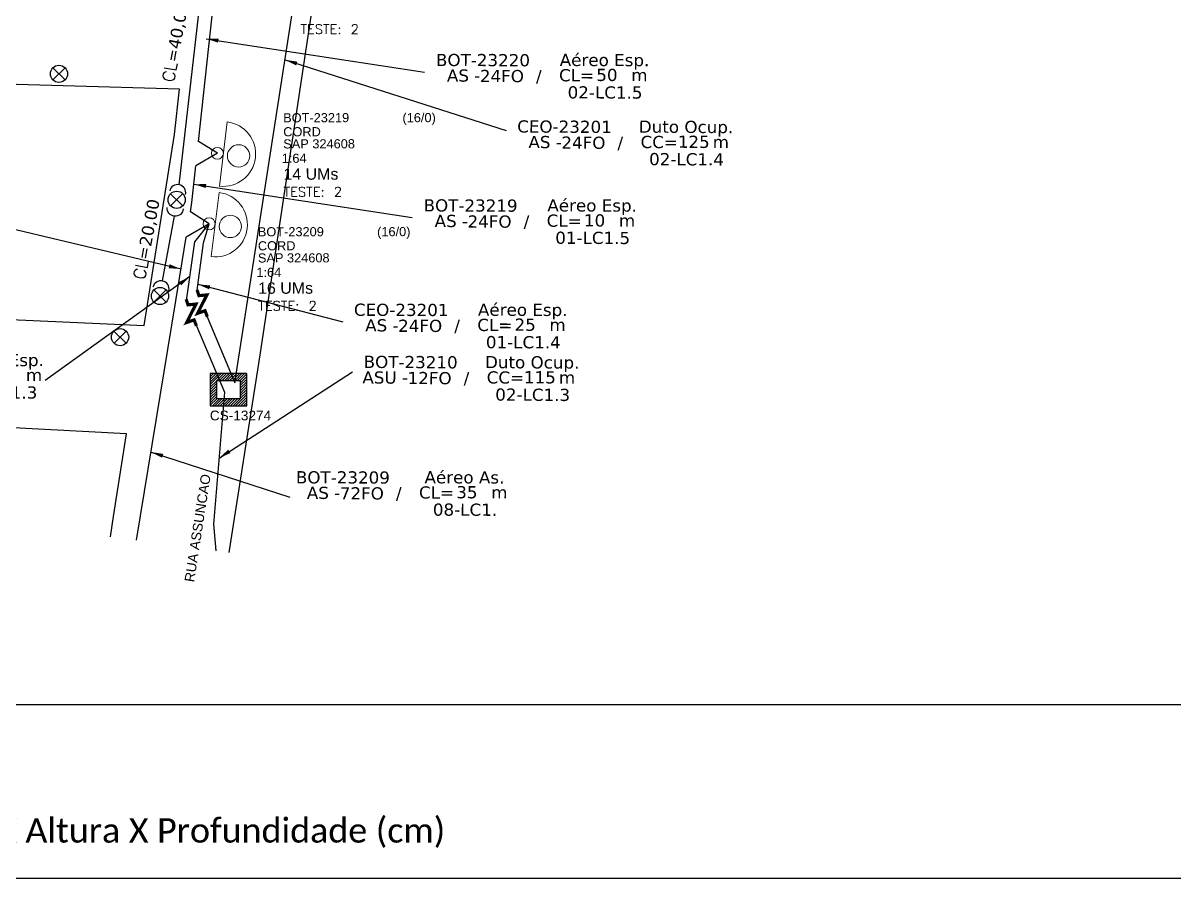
# Model space of a CAD drawing. Extents: x -89 to 749, y 705 to 1299.
# Drawn here: x 18.9 to 207.8, y 705 to 845.4 of the extents above; entities that cross this region are included whole.
import ezdxf
from ezdxf.enums import TextEntityAlignment as Align

# ---------------------------------------------------------------- set-up
doc = ezdxf.new("R2010")
doc.units = 0
for name, color, linetype in [('10.1-Caixas Subterrâneas', 5, 'Continuous'), ('CAP a instalar', 1, 'Continuous'), ('label_cabos', 7, 'Continuous'), ('locais', 7, 'Continuous'), ('QUADRA', 7, 'Continuous'), ('Subida Lateral', 5, 'Continuous')]:
    doc.layers.add(name, color=color, linetype=linetype)
for name, color, linetype, lineweight in [("20.0-LEGENDA DOS CDO'S", 1, 'Continuous', 0), ('20.2-CDO_POSTE', 1, 'Continuous', 5), ('20.6-CORDOALHA_SUPORTE', 7, 'Continuous', 25), ('CORDOALHA_SUPORTE', 7, 'Continuous', 25)]:
    doc.layers.add(name, color=color, linetype=linetype, lineweight=lineweight)
doc.styles.add('ARIAL', font='arial.ttf')
doc.styles.add('DIGICADE', font='arial.ttf')
doc.styles.add('ROMANS', font='romans')
doc.styles.add('siredit', font='verdana.ttf')
doc.styles.add('WMF-Calibri0', font='calibri.ttf')
doc.linetypes.add('FENCELINE1', pattern='A,0.25,-0.1,[133,ltypeshp.shx,S=0.1,R=0,X=-0.1,Y=0],-0.1,1', length=1.45)
doc.dimstyles.new('CC', dxfattribs={"dimtxt": 1, "dimasz": 2, "dimexe": 0.18, "dimexo": 0.0625, "dimgap": 0.09, "dimtad": 0, "dimdec": 0, "dimrnd": 1, "dimzin": 0, "dimdsep": 46, "dimtxsty": 'siredit', "dimblk": 'NONE', "dimcen": 0, "dimse1": 1, "dimse2": 1, "dimsd1": 1, "dimsd2": 1, "dimclrt": 7, "dimadec": 0, "dimazin": 0, "dimtfac": 1, "dimtdec": 0, "dimtofl": 0, "dimtmove": 0, "dimatfit": 3, "dimfxl": 0, "dimtolj": 1, "dimtzin": 0, "dimarcsym": 0})

# ---------------------------------------------------------------- blocks, each defined once
blk = doc.blocks.new('*X65')
at = {"color": 0, "linetype": 'Continuous'}
for p, q in [((-1.25, 0.34099), (-0.49099, 1.1)), ((-1.25, 0.517767), (-0.667767, 1.1)), ((-1.25, 0.694544), (-0.844544, 1.1)), ((-1.25, 0.87132), (-1.02132, 1.1)), ((-1.25, 1.048097), (-1.198097, 1.1)), ((-0.789214, 0.625), (-0.314214, 1.1)), ((-0.612437, 0.625), (-0.137437, 1.1)), ((-0.43566, 0.625), (0.03934, 1.1)), ((-0.258883, 0.625), (0.216117, 1.1)), ((-0.082107, 0.625), (0.392893, 1.1)), ((0.09467, 0.625), (0.56967, 1.1)), ((0.271447, 0.625), (0.746447, 1.1)), ((0.448223, 0.625), (0.923223, 1.1)), ((0.625, 0.625), (1.1, 1.1)), ((0.801777, 0.625), (1.25, 1.073223)), ((0.8035, 0.449947), (1.25, 0.896447)), ((-1.25, 0.164214), (-0.8035, 0.610714)), ((-1.25, -0.012563), (-0.8035, 0.433937)), ((-1.25, -0.18934), (-0.8035, 0.25716)), ((-1.25, -0.366117), (-0.8035, 0.080383)), ((0.8035, 0.27317), (1.25, 0.71967)), ((0.8035, 0.096393), (1.25, 0.542893)), ((0.8035, -0.080383), (1.25, 0.366117)), ((0.8035, -0.25716), (1.25, 0.18934)), ((0.8035, -0.433937), (1.25, 0.012563)), ((-1.25, -0.542893), (-0.8035, -0.096393)), ((-1.25, -0.71967), (-0.8035, -0.27317)), ((-1.25, -0.896447), (-0.8035, -0.449947)), ((-1.25, -1.073223), (-0.801777, -0.625)), ((-1.1, -1.1), (-0.625, -0.625)), ((-0.923223, -1.1), (-0.448223, -0.625)), ((-0.746447, -1.1), (-0.271447, -0.625)), ((-0.56967, -1.1), (-0.09467, -0.625)), ((-0.392893, -1.1), (0.082107, -0.625)), ((-0.216117, -1.1), (0.258883, -0.625)), ((-0.03934, -1.1), (0.43566, -0.625)), ((0.137437, -1.1), (0.612437, -0.625)), ((0.314214, -1.1), (0.789214, -0.625)), ((0.49099, -1.1), (1.25, -0.34099)), ((0.667767, -1.1), (1.25, -0.517767)), ((0.8035, -0.610714), (1.25, -0.164214)), ((0.844544, -1.1), (1.25, -0.694544)), ((1.02132, -1.1), (1.25, -0.87132)), ((1.198097, -1.1), (1.25, -1.048097))]:
    blk.add_line(p, q, dxfattribs=at)
blk = doc.blocks.new('MANHOLE_MQ')
at = {"color": 0, "linetype": 'Continuous'}
for p, q in [((0.00000623, 0.00000569), (-0.00000627, 0.00000569)), ((-0.00000627, 0.00000569), (-0.00000627, -0.00000531)), ((0.00000623, -0.00000531), (0.00000623, 0.00000569)), ((-0.00000404, 0.00000331), (0.00000399, 0.00000331)), ((-0.00000404, -0.00000294), (-0.00000404, 0.00000331)), ((0.00000399, 0.00000331), (0.00000399, -0.00000294)), ((0.00000399, -0.00000294), (-0.00000404, -0.00000294)), ((0.00000399, -0.00000294), (0.00000399, -0.00000294)), ((-0.00000627, -0.00000531), (0.00000623, -0.00000531))]:
    blk.add_line(p, q, dxfattribs=at)
at = {"color": 0, "linetype": 'Continuous', "xscale": 5e-06, "yscale": 5e-06, "zscale": 1e-05}
blk.add_blockref('*X65', (-0.00000002, 0.00000019), dxfattribs=at)
blk = doc.blocks.new('Inst CDOE-16 CAIXA DIST OPT CDOE 48F_16D C_SPL_2_1_8')
at = {"layer": "20.0-LEGENDA DOS CDO'S", "color": 0}
for tag, p, style, flags in [('ID_ATIVIDADE', (0.12, 6.47), 'ARIAL', 3), ('FATOR', (7.92, 6.47), 'ARIAL', 1), ('QTDE', (0.1, -1.17), 'DIGICADE', 3)]:
    blk.add_attdef(tag, p, '', height=0.8, rotation=0.118, dxfattribs=dict(at, style=style, flags=flags))
at = {"layer": "20.0-LEGENDA DOS CDO'S", "color": 0, "style": 'ARIAL'}
for tag, p, height in [('FID', (0.12, 5.25), 0.8), ('CORDOALHA', (0.12, 4.02), 0.8), ('SAP', (0.12, 2.96), 0.8), ('1:XX', (-0.01, 1.7), 0.8), ('UMS', (0.14, 0.22), 1)]:
    blk.add_attdef(tag, p, '', height=height, rotation=0.118, dxfattribs=at)
blk.add_attdef('FIBRAS_UTILIZADAS', text='', height=0.8, rotation=0.118, dxfattribs=at).set_placement((13.48, 5.26), align=Align.CENTER)
blk = doc.blocks.new('Teste  FTTH')
at = {"color": 0, "lineweight": 0, "style": 'ROMANS'}
for tag, p in [('TESTE', (-2.302, -0.29)), ('QTDE', (0.212, -0.29))]:
    blk.add_attdef(tag, p, '', height=0.48, dxfattribs=at)
for tag, p, flags in [('FID', (-2.227, -1.253), 1), ('FATOR', (-2.227, -2.028), 3), ('ID_ATIVIDADE', (-2.227, -2.716), 3)]:
    blk.add_attdef(tag, p, '', height=0.48, dxfattribs=dict(at, flags=flags))
blk = doc.blocks.new('Inst CORD BENZINAL 4.55MM 3F (sem recursos)')
at = {"layer": '20.6-CORDOALHA_SUPORTE', "color": 0, "lineweight": 0, "style": 'ROMANS'}
blk.add_attdef('LANCE', text='', height=1, dxfattribs=at).set_placement((-0.538, -2.215), align=Align.RIGHT)
at = {"layer": '20.6-CORDOALHA_SUPORTE', "color": 0, "style": 'siredit'}
blk.add_attdef('QTDE', (-0.538, -2.215), '', height=1, rotation=359.69001, dxfattribs=at)
at = {"layer": '20.6-CORDOALHA_SUPORTE', "color": 0, "lineweight": 0, "style": 'ROMANS'}
for tag, p, flags in [('FATOR', (-5.196, -4.442), 3), ('ID_ATIVIDADE', (-5.201, -6.669), 3), ('FID', (-5.201, -8.896), 1)]:
    blk.add_attdef(tag, p, '', height=1, dxfattribs=dict(at, flags=flags))
blk = doc.blocks.new('Inst CB AS CFOA-SM-AS-80-TS-72')
at = {"layer": 'label_cabos', "color": 0, "style": 'siredit'}
for tag, flags, p in [('ID_ATIVIDADE', 3, (1.314, 2.672)), ('FATOR', 1, (11.56, 2.551))]:
    blk.add_attdef(tag, text='', height=1, rotation=359.69001, dxfattribs=dict(at, flags=flags)).set_placement(p, align=Align.MIDDLE_CENTER)
for tag, p in [('DESTINO_CABO', (3.131, 1.262)), ('TIPO_CABO', (13.108, 1.245)), ('TIPO_CABO', (1.762, -0.005)), ('CABO', (4.686, -0.052)), ('/', (7.714, -0.052)), ('LANCE', (10.809, 0.002)), ('UND', (15.964, 0.002)), ('FID', (13.148, -1.414))]:
    blk.add_attdef(tag, text='', height=1, rotation=359.69001, dxfattribs=at).set_placement(p, align=Align.MIDDLE_CENTER)
blk.add_attdef('QTDE', (12.429, -0.475), '', height=1, rotation=359.69001, dxfattribs=at)
blk = doc.blocks.new('_None')
blk = doc.blocks.new('Inst CB ESP CFOA-SM-AS-80-TS-24')
at = {"layer": 'label_cabos', "color": 0, "style": 'siredit'}
for tag, flags, p in [('ID_ATIVIDADE', 3, (1.314, 2.672)), ('FATOR', 1, (11.56, 2.551))]:
    blk.add_attdef(tag, text='', height=1, rotation=359.69001, dxfattribs=dict(at, flags=flags)).set_placement(p, align=Align.MIDDLE_CENTER)
for tag, p in [('DESTINO_CABO', (3.131, 1.262)), ('TIPO_CABO', (13.108, 1.245)), ('TIPO_CABO', (1.762, -0.005)), ('CABO', (4.686, -0.052)), ('/', (7.714, -0.052)), ('LANCE', (10.809, 0.002)), ('UND', (15.964, 0.002)), ('FID', (13.148, -1.414))]:
    blk.add_attdef(tag, text='', height=1, rotation=359.69001, dxfattribs=at).set_placement(p, align=Align.MIDDLE_CENTER)
blk.add_attdef('QTDE', (12.429, -0.475), '', height=1, rotation=359.69001, dxfattribs=at)
blk = doc.blocks.new('Inst CB ESP CFOA-SM-ASU-120-S-12')
at = {"layer": 'label_cabos', "color": 0, "style": 'siredit'}
for tag, flags, p in [('ID_ATIVIDADE', 3, (1.314, 2.672)), ('FATOR', 1, (11.56, 2.551))]:
    blk.add_attdef(tag, text='', height=1, rotation=359.69001, dxfattribs=dict(at, flags=flags)).set_placement(p, align=Align.MIDDLE_CENTER)
for tag, p in [('DESTINO_CABO', (3.131, 1.262)), ('TIPO_CABO', (13.108, 1.245)), ('TIPO_CABO', (1.262, -0.005)), ('CABO', (4.686, -0.052)), ('/', (7.714, -0.052)), ('LANCE', (10.809, 0.002)), ('UND', (15.964, 0.002)), ('FID', (13.148, -1.414))]:
    blk.add_attdef(tag, text='', height=1, rotation=359.69001, dxfattribs=at).set_placement(p, align=Align.MIDDLE_CENTER)
blk.add_attdef('QTDE', (12.429, -0.475), '', height=1, rotation=359.69001, dxfattribs=at)
blk = doc.blocks.new('Inst CB DT OCUP CFOA-SM-ASU-120-S-12')
at = {"layer": 'label_cabos', "color": 0, "style": 'siredit'}
for tag, flags, p in [('ID_ATIVIDADE', 3, (1.314, 2.672)), ('FATOR', 1, (11.56, 2.551))]:
    blk.add_attdef(tag, text='', height=1, rotation=359.69001, dxfattribs=dict(at, flags=flags)).set_placement(p, align=Align.MIDDLE_CENTER)
for tag, p in [('DESTINO_CABO', (3.131, 1.262)), ('TIPO_CABO', (13.108, 1.245)), ('TIPO_CABO', (1.262, -0.005)), ('CABO', (4.686, -0.052)), ('/', (7.714, -0.052)), ('LANCE', (10.909, 0.002)), ('UND', (15.964, 0.002)), ('FID', (13.148, -1.414))]:
    blk.add_attdef(tag, text='', height=1, rotation=359.69001, dxfattribs=at).set_placement(p, align=Align.MIDDLE_CENTER)
blk.add_attdef('QTDE', (12.429, -0.475), '', height=1, rotation=359.69001, dxfattribs=at)
blk = doc.blocks.new('Inst CB DT OCUP CFOA-SM-AS-80-TS-24')
at = {"layer": 'label_cabos', "color": 0, "style": 'siredit'}
for tag, flags, p in [('ID_ATIVIDADE', 3, (1.314, 2.672)), ('FATOR', 1, (11.56, 2.551))]:
    blk.add_attdef(tag, text='', height=1, rotation=359.69001, dxfattribs=dict(at, flags=flags)).set_placement(p, align=Align.MIDDLE_CENTER)
for tag, p in [('DESTINO_CABO', (3.131, 1.262)), ('TIPO_CABO', (13.108, 1.245)), ('TIPO_CABO', (1.762, -0.005)), ('CABO', (4.686, -0.052)), ('/', (7.714, -0.052)), ('LANCE', (10.909, 0.002)), ('UND', (15.964, 0.002)), ('FID', (13.148, -1.414))]:
    blk.add_attdef(tag, text='', height=1, rotation=359.69001, dxfattribs=at).set_placement(p, align=Align.MIDDLE_CENTER)
blk.add_attdef('QTDE', (12.429, -0.475), '', height=1, rotation=359.69001, dxfattribs=at)

msp = doc.modelspace()

# ---------------------------------------------------------------- linework, layer by layer
msp.add_lwpolyline([(-89.32, 705.02), (749.25, 705.02), (749.25, 1299.02), (-89.32, 1299.02), (-89.32, 705.02)])
at = {"color": 7}
msp.add_lwpolyline([(-89.24, 733.5), (237.71, 733.5), (237.71, 705.02)], dxfattribs=at)
at = {"layer": '20.2-CDO_POSTE', "color": 7}
for p, q in [((51.14, 818.59), (52.45, 829.13)), ((49.78, 807.01), (51.09, 817.55))]:
    msp.add_line(p, q, dxfattribs=at)
for centre, radius in [((50.82, 823.98), 0.983), ((54.3, 823.55), 1.83), ((49.46, 812.4), 0.983), ((52.94, 811.97), 1.83)]:
    msp.add_circle(centre, radius, dxfattribs=at)
for centre in [(51.79, 823.86), (50.44, 812.28)]:
    msp.add_arc(centre, 5.31, 262.9342, 82.9342, dxfattribs=at)
at = {"layer": 'CAP a instalar', "color": 7, "ltscale": 5}
for points in [[(49.17, 797.14), (53.71, 786.29), (68.48, 881.5), (68.48, 881.5)], [(45.77, 799.81), (47.11, 809.46), (49.46, 812.4)], [(47.38, 795.64), (51.99, 784.79), (50.2, 763.12), (50.58, 758.74)]]:
    msp.add_lwpolyline(points, dxfattribs=at)
at = {"layer": 'CAP a instalar', "color": 7, "linetype": 'FENCELINE1', "ltscale": 5}
for points in [[(47.74, 825.94), (50.53, 851.65)], [(50.82, 823.98), (47.74, 825.94)], [(50.82, 823.98), (47.3, 821.92)], [(46.39, 814.36), (46.63, 815.88), (47.3, 821.92)], [(49.46, 812.4), (46.39, 814.36)], [(49.46, 812.4), (45.71, 810.2)], [(47.49, 801.52), (48.56, 809.26), (49.46, 812.4)], [(37.57, 760.45), (44, 799.76), (45.71, 810.2)]]:
    msp.add_lwpolyline(points, dxfattribs=at)
at = {"layer": 'CORDOALHA_SUPORTE'}
for points in [[(44.56, 818.82), (48.7, 855.11)], [(41.82, 803.02), (43.77, 813.65)]]:
    msp.add_lwpolyline(points, dxfattribs=at)
for points in [[(45.6, 817.23, 1), (42.99, 817.79)], [(45.22, 814.85, -1), (42.57, 815.1)], [(42.86, 801.43, 1), (40.25, 801.99)]]:
    msp.add_lwpolyline(points, format="xyb", dxfattribs=at)
at = {"layer": 'locais', "color": 10}
for points in [[(25.83, 836.03), (23.82, 838.01)], [(25.81, 838.02), (23.83, 836.01)], [(45.14, 815.37), (43.14, 817.34)], [(45.13, 817.36), (43.15, 815.35)], [(42.4, 799.56), (40.39, 801.54)], [(42.39, 801.56), (40.41, 799.55)], [(35.85, 792.81), (33.84, 794.79)], [(35.84, 794.8), (33.86, 792.79)]]:
    msp.add_lwpolyline(points, dxfattribs=at)
for centre in [(24.82, 837.02), (44.14, 816.35), (41.4, 800.55), (34.85, 793.8)]:
    msp.add_circle(centre, 1.41, dxfattribs=at)
at = {"layer": 'QUADRA'}
for points in [[(84.76, 908.96), (73.86, 897.81), (57.82, 791.22), (52.72, 758.46)], [(84.76, 908.96), (73.86, 897.81), (57.82, 791.22), (52.72, 758.46)], [(44.59, 834.53), (-12.74, 836.12), (-29.02, 841.61), (-35.31, 849.18)], [(38.78, 795.72), (43.8, 827.06), (44.59, 834.53)], [(38.78, 795.72), (43.8, 827.06), (44.59, 834.53)], [(35.93, 777.93), (-43.51, 782.13), (-37.77, 799.14), (38.78, 795.72)], [(33.25, 761.01), (33.75, 764.37), (35.93, 777.93)], [(33.25, 761.01), (33.75, 764.37), (35.93, 777.93)]]:
    msp.add_lwpolyline(points, dxfattribs=at)
at = {"layer": 'Subida Lateral', "color": 5, "const_width": 0.521}
for points in [[(49.17, 797.14), (48.79, 798.14), (47.56, 797.7), (49.1, 800.73), (47.79, 800.61), (47.49, 801.53)], [(47.38, 795.64), (47, 796.63), (45.77, 796.2), (47.31, 799.23), (46, 799.1), (45.7, 800.02)]]:
    msp.add_lwpolyline(points, dxfattribs=at)

# ---------------------------------------------------------------- block references
at = {"layer": '10.1-Caixas Subterrâneas', "color": 30, "xscale": 479681.3314667372, "yscale": 479681.3314667374, "zscale": 479681.3314667374, "rotation": 180.0000000000624}
msp.add_blockref('MANHOLE_MQ', (52.63, 785.28), dxfattribs=at)
at = {"layer": "20.0-LEGENDA DOS CDO'S", "color": 7, "lineweight": 0, "xscale": 3.282187500000846, "yscale": 3.282187499999768, "zscale": 3.282187499999992, "rotation": 0.004078562100526001}
for p in [(72, 844.52), (69.23, 817.82), (65.07, 799.1)]:
    msp.add_blockref('Teste  FTTH', p, dxfattribs=at).add_auto_attribs({'TESTE': 'TESTE:', 'QTDE': '2'})
at = {"layer": "20.0-LEGENDA DOS CDO'S", "color": 7, "lineweight": 0}
ref = msp.add_blockref('Inst CDOE-16 CAIXA DIST OPT CDOE 48F_16D C_SPL_2_1_8', (61.4, 819.22), dxfattribs=dict(at, xscale=1.875000000000873, yscale=1.875000000000873, zscale=1.875))
ref.add_attrib('FID', 'BOT-23219', (61.62, 829.06), dxfattribs={"color": 0, "height": 1.5, "rotation": 0.118, "style": 'ARIAL'})
ref.add_attrib('CORDOALHA', 'CORD', (61.63, 826.76), dxfattribs={"color": 0, "height": 1.5, "rotation": 0.118, "style": 'ARIAL'})
ref.add_attrib('SAP', 'SAP 324608', (61.63, 824.77), dxfattribs={"color": 0, "height": 1.5, "rotation": 0.118, "style": 'ARIAL'})
ref.add_attrib('1:XX', '1:64', (61.38, 822.41), dxfattribs={"color": 0, "height": 1.5, "rotation": 0.118, "style": 'ARIAL'})
ref.add_attrib('UMS', '14 UMs', (61.66, 819.63), dxfattribs={"color": 0, "height": 1.875, "rotation": 0.118, "style": 'ARIAL'})
ref.add_attrib('FIBRAS_UTILIZADAS', '(16/0)', dxfattribs={"color": 0, "height": 1.5, "rotation": 0.118, "style": 'ARIAL'}).set_placement((86.67, 829.09), align=Align.RIGHT)
ref = msp.add_blockref('Inst CDOE-16 CAIXA DIST OPT CDOE 48F_16D C_SPL_2_1_8', (57.24, 800.5), dxfattribs=dict(at, xscale=1.875000000000873, yscale=1.875000000000873, zscale=1.875))
ref.add_attrib('FID', 'BOT-23209', (57.46, 810.34), dxfattribs={"color": 0, "height": 1.5, "rotation": 0.118, "style": 'ARIAL'})
ref.add_attrib('CORDOALHA', 'CORD', (57.47, 808.04), dxfattribs={"color": 0, "height": 1.5, "rotation": 0.118, "style": 'ARIAL'})
ref.add_attrib('SAP', 'SAP 324608', (57.47, 806.05), dxfattribs={"color": 0, "height": 1.5, "rotation": 0.118, "style": 'ARIAL'})
ref.add_attrib('1:XX', '1:64', (57.22, 803.69), dxfattribs={"color": 0, "height": 1.5, "rotation": 0.118, "style": 'ARIAL'})
ref.add_attrib('UMS', '16 UMs', (57.5, 800.91), dxfattribs={"color": 0, "height": 1.875, "rotation": 0.118, "style": 'ARIAL'})
ref.add_attrib('FIBRAS_UTILIZADAS', '(16/0)', dxfattribs={"color": 0, "height": 1.5, "rotation": 0.118, "style": 'ARIAL'}).set_placement((82.51, 810.37), align=Align.RIGHT)
at = {"layer": '20.6-CORDOALHA_SUPORTE', "color": 0, "lineweight": 0, "xscale": 2, "yscale": 2, "zscale": 2, "rotation": 79.74269785657069}
for p, values in [((40.5, 842.8), {'QTDE': '40,00', 'LANCE': 'CL='}), ((35.76, 810.39), {'QTDE': '20,00', 'LANCE': 'CL='})]:
    msp.add_blockref('Inst CORD BENZINAL 4.55MM 3F (sem recursos)', p, dxfattribs=at).add_auto_attribs(values)
at = {"layer": 'label_cabos'}
ref = msp.add_blockref('Inst CB ESP CFOA-SM-AS-80-TS-24', (88.15, 836.74), dxfattribs=dict(at, xscale=1.999999999999999, yscale=2, zscale=2, rotation=0.131564286625704))
ref.add_attrib('DESTINO_CABO', 'BOT-23220', dxfattribs={"color": 0, "height": 2, "rotation": 359.8216, "style": 'siredit'}).set_placement((94.41, 839.28), align=Align.MIDDLE_CENTER)
ref.add_attrib('TIPO_CABO', 'Aéreo Esp.', dxfattribs={"color": 0, "height": 2, "rotation": 359.8216, "style": 'siredit'}).set_placement((114.36, 839.29), align=Align.MIDDLE_CENTER)
ref.add_attrib('CABO', '24FO', dxfattribs={"color": 0, "height": 2, "rotation": 359.8216, "style": 'siredit'}).set_placement((97.52, 836.66), align=Align.MIDDLE_CENTER)
ref.add_attrib('/', '/', dxfattribs={"color": 0, "height": 2, "rotation": 359.8216, "style": 'siredit'}).set_placement((103.58, 836.67), align=Align.MIDDLE_CENTER)
ref.add_attrib('TIPO_CABO', 'AS - ', dxfattribs={"color": 0, "height": 2, "rotation": 359.8216, "style": 'siredit'}).set_placement((91.67, 836.74), align=Align.MIDDLE_CENTER)
ref.add_attrib('FID', '02-LC1.5', dxfattribs={"color": 0, "height": 2, "rotation": 359.8216, "style": 'siredit'}).set_placement((114.45, 833.97), align=Align.MIDDLE_CENTER)
ref.add_attrib('LANCE', 'CL=', dxfattribs={"color": 0, "height": 2, "rotation": 359.8216, "style": 'siredit'}).set_placement((109.77, 836.79), align=Align.MIDDLE_CENTER)
ref.add_attrib('QTDE', '50', (113.01, 835.85), dxfattribs={"color": 0, "height": 2, "rotation": 359.8216, "style": 'siredit'})
ref.add_attrib('UND', 'm', dxfattribs={"color": 0, "height": 2, "rotation": 359.8216, "style": 'siredit'}).set_placement((120.08, 836.82), align=Align.MIDDLE_CENTER)
at = {"layer": 'label_cabos', "color": 0, "lineweight": 0}
ref = msp.add_blockref('Inst CB DT OCUP CFOA-SM-AS-80-TS-24', (101.53, 825.83), dxfattribs=dict(at, xscale=2, yscale=2, zscale=2))
ref.add_attrib('DESTINO_CABO', 'CEO-23201', dxfattribs={"color": 0, "height": 2, "rotation": 359.69, "style": 'siredit'}).set_placement((107.79, 828.35), align=Align.MIDDLE_CENTER)
ref.add_attrib('CABO', '24FO', dxfattribs={"color": 0, "height": 2, "rotation": 359.69, "style": 'siredit'}).set_placement((110.9, 825.72), align=Align.MIDDLE_CENTER)
ref.add_attrib('TIPO_CABO', 'Duto Ocup.', dxfattribs={"color": 0, "height": 2, "rotation": 359.69, "style": 'siredit'}).set_placement((127.74, 828.32), align=Align.MIDDLE_CENTER)
ref.add_attrib('/', '/', dxfattribs={"color": 0, "height": 2, "rotation": 359.69, "style": 'siredit'}).set_placement((116.95, 825.72), align=Align.MIDDLE_CENTER)
ref.add_attrib('TIPO_CABO', 'AS - ', dxfattribs={"color": 0, "height": 2, "rotation": 359.69, "style": 'siredit'}).set_placement((105.05, 825.82), align=Align.MIDDLE_CENTER)
ref.add_attrib('FID', '02-LC1.4', dxfattribs={"color": 0, "height": 2, "rotation": 359.69, "style": 'siredit'}).set_placement((127.82, 823), align=Align.MIDDLE_CENTER)
ref.add_attrib('LANCE', 'CC=', dxfattribs={"color": 0, "height": 2, "rotation": 359.69, "style": 'siredit'}).set_placement((123.34, 825.83), align=Align.MIDDLE_CENTER)
ref.add_attrib('QTDE', '125', (126.38, 824.88), dxfattribs={"color": 0, "height": 2, "rotation": 359.69, "style": 'siredit'})
ref.add_attrib('UND', 'm', dxfattribs={"color": 0, "height": 2, "rotation": 359.69, "style": 'siredit'}).set_placement((133.45, 825.83), align=Align.MIDDLE_CENTER)
at = {"layer": 'label_cabos'}
ref = msp.add_blockref('Inst CB ESP CFOA-SM-AS-80-TS-24', (86.12, 812.87), dxfattribs=dict(at, xscale=1.999999999999999, yscale=2, zscale=2, rotation=0.1315642866257035))
ref.add_attrib('DESTINO_CABO', 'BOT-23219', dxfattribs={"color": 0, "height": 2, "rotation": 359.8216, "style": 'siredit'}).set_placement((92.38, 815.41), align=Align.MIDDLE_CENTER)
ref.add_attrib('TIPO_CABO', 'Aéreo Esp.', dxfattribs={"color": 0, "height": 2, "rotation": 359.8216, "style": 'siredit'}).set_placement((112.33, 815.42), align=Align.MIDDLE_CENTER)
ref.add_attrib('CABO', '24FO', dxfattribs={"color": 0, "height": 2, "rotation": 359.8216, "style": 'siredit'}).set_placement((95.49, 812.78), align=Align.MIDDLE_CENTER)
ref.add_attrib('/', '/', dxfattribs={"color": 0, "height": 2, "rotation": 359.8216, "style": 'siredit'}).set_placement((101.55, 812.8), align=Align.MIDDLE_CENTER)
ref.add_attrib('TIPO_CABO', 'AS - ', dxfattribs={"color": 0, "height": 2, "rotation": 359.8216, "style": 'siredit'}).set_placement((89.65, 812.87), align=Align.MIDDLE_CENTER)
ref.add_attrib('FID', '01-LC1.5', dxfattribs={"color": 0, "height": 2, "rotation": 359.8216, "style": 'siredit'}).set_placement((112.42, 810.1), align=Align.MIDDLE_CENTER)
ref.add_attrib('LANCE', 'CL=', dxfattribs={"color": 0, "height": 2, "rotation": 359.8216, "style": 'siredit'}).set_placement((107.74, 812.92), align=Align.MIDDLE_CENTER)
ref.add_attrib('QTDE', '10', (110.98, 811.97), dxfattribs={"color": 0, "height": 2, "rotation": 359.8216, "style": 'siredit'})
ref.add_attrib('UND', 'm', dxfattribs={"color": 0, "height": 2, "rotation": 359.8216, "style": 'siredit'}).set_placement((118.05, 812.94), align=Align.MIDDLE_CENTER)
ref = msp.add_blockref('Inst CB ESP CFOA-SM-AS-80-TS-24', (74.73, 795.74), dxfattribs=dict(at, xscale=1.999999999999999, yscale=2, zscale=2, rotation=0.1315642866257035))
ref.add_attrib('DESTINO_CABO', 'CEO-23201', dxfattribs={"color": 0, "height": 2, "rotation": 359.8216, "style": 'siredit'}).set_placement((80.99, 798.28), align=Align.MIDDLE_CENTER)
ref.add_attrib('TIPO_CABO', 'Aéreo Esp.', dxfattribs={"color": 0, "height": 2, "rotation": 359.8216, "style": 'siredit'}).set_placement((100.94, 798.29), align=Align.MIDDLE_CENTER)
ref.add_attrib('CABO', '24FO', dxfattribs={"color": 0, "height": 2, "rotation": 359.8216, "style": 'siredit'}).set_placement((84.1, 795.66), align=Align.MIDDLE_CENTER)
ref.add_attrib('/', '/', dxfattribs={"color": 0, "height": 2, "rotation": 359.8216, "style": 'siredit'}).set_placement((90.16, 795.67), align=Align.MIDDLE_CENTER)
ref.add_attrib('TIPO_CABO', 'AS - ', dxfattribs={"color": 0, "height": 2, "rotation": 359.8216, "style": 'siredit'}).set_placement((78.26, 795.74), align=Align.MIDDLE_CENTER)
ref.add_attrib('FID', '01-LC1.4', dxfattribs={"color": 0, "height": 2, "rotation": 359.8216, "style": 'siredit'}).set_placement((101.03, 792.97), align=Align.MIDDLE_CENTER)
ref.add_attrib('LANCE', 'CL=', dxfattribs={"color": 0, "height": 2, "rotation": 359.8216, "style": 'siredit'}).set_placement((96.35, 795.8), align=Align.MIDDLE_CENTER)
ref.add_attrib('QTDE', '25', (99.59, 794.85), dxfattribs={"color": 0, "height": 2, "rotation": 359.8216, "style": 'siredit'})
ref.add_attrib('UND', 'm', dxfattribs={"color": 0, "height": 2, "rotation": 359.8216, "style": 'siredit'}).set_placement((106.66, 795.82), align=Align.MIDDLE_CENTER)
ref = msp.add_blockref('Inst CB ESP CFOA-SM-ASU-120-S-12', (-11.2, 787.32), dxfattribs=dict(at, xscale=2, yscale=2, zscale=2, rotation=0.4634636983126731))
ref.add_attrib('DESTINO_CABO', 'BOT-23210', dxfattribs={"color": 0, "height": 2, "rotation": 0.1535, "style": 'siredit'}).set_placement((-4.96, 789.89), align=Align.MIDDLE_CENTER)
ref.add_attrib('TIPO_CABO', 'Aéreo Esp.', dxfattribs={"color": 0, "height": 2, "rotation": 0.1535, "style": 'siredit'}).set_placement((14.99, 790.02), align=Align.MIDDLE_CENTER)
ref.add_attrib('CABO', '12FO', dxfattribs={"color": 0, "height": 2, "rotation": 0.1535, "style": 'siredit'}).set_placement((-1.83, 787.29), align=Align.MIDDLE_CENTER)
ref.add_attrib('/', '/', dxfattribs={"color": 0, "height": 2, "rotation": 0.1535, "style": 'siredit'}).set_placement((4.23, 787.34), align=Align.MIDDLE_CENTER)
ref.add_attrib('TIPO_CABO', 'ASU - ', dxfattribs={"color": 0, "height": 2, "rotation": 0.1535, "style": 'siredit'}).set_placement((-8.68, 787.33), align=Align.MIDDLE_CENTER)
ref.add_attrib('FID', '01-LC1.3', dxfattribs={"color": 0, "height": 2, "rotation": 0.1535, "style": 'siredit'}).set_placement((15.12, 784.7), align=Align.MIDDLE_CENTER)
ref.add_attrib('LANCE', 'CL=', dxfattribs={"color": 0, "height": 2, "rotation": 0.1535, "style": 'siredit'}).set_placement((10.42, 787.49), align=Align.MIDDLE_CENTER)
ref.add_attrib('QTDE', '25', (13.66, 786.57), dxfattribs={"color": 0, "height": 2, "rotation": 0.1535, "style": 'siredit'})
ref.add_attrib('UND', 'm', dxfattribs={"color": 0, "height": 2, "rotation": 0.1535, "style": 'siredit'}).set_placement((20.73, 787.58), align=Align.MIDDLE_CENTER)
at = {"layer": 'label_cabos', "color": 0, "lineweight": 0}
ref = msp.add_blockref('Inst CB DT OCUP CFOA-SM-ASU-120-S-12', (76.28, 787.18), dxfattribs=dict(at, xscale=2, yscale=2, zscale=2))
ref.add_attrib('DESTINO_CABO', 'BOT-23210', dxfattribs={"color": 0, "height": 2, "rotation": 359.69, "style": 'siredit'}).set_placement((82.54, 789.71), align=Align.MIDDLE_CENTER)
ref.add_attrib('CABO', '12FO', dxfattribs={"color": 0, "height": 2, "rotation": 359.69, "style": 'siredit'}).set_placement((85.65, 787.08), align=Align.MIDDLE_CENTER)
ref.add_attrib('TIPO_CABO', 'Duto Ocup.', dxfattribs={"color": 0, "height": 2, "rotation": 359.69, "style": 'siredit'}).set_placement((102.49, 789.67), align=Align.MIDDLE_CENTER)
ref.add_attrib('/', '/', dxfattribs={"color": 0, "height": 2, "rotation": 359.69, "style": 'siredit'}).set_placement((91.7, 787.08), align=Align.MIDDLE_CENTER)
ref.add_attrib('TIPO_CABO', 'ASU - ', dxfattribs={"color": 0, "height": 2, "rotation": 359.69, "style": 'siredit'}).set_placement((78.8, 787.17), align=Align.MIDDLE_CENTER)
ref.add_attrib('FID', '02-LC1.3', dxfattribs={"color": 0, "height": 2, "rotation": 359.69, "style": 'siredit'}).set_placement((102.57, 784.35), align=Align.MIDDLE_CENTER)
ref.add_attrib('LANCE', 'CC=', dxfattribs={"color": 0, "height": 2, "rotation": 359.69, "style": 'siredit'}).set_placement((98.09, 787.18), align=Align.MIDDLE_CENTER)
ref.add_attrib('QTDE', '115', (101.13, 786.23), dxfattribs={"color": 0, "height": 2, "rotation": 359.69, "style": 'siredit'})
ref.add_attrib('UND', 'm', dxfattribs={"color": 0, "height": 2, "rotation": 359.69, "style": 'siredit'}).set_placement((108.2, 787.18), align=Align.MIDDLE_CENTER)
at = {"layer": 'label_cabos'}
ref = msp.add_blockref('Inst CB AS CFOA-SM-AS-80-TS-72', (65.16, 768.24), dxfattribs=dict(at, xscale=1.999999999999999, yscale=2, zscale=2, rotation=0.131564286625704))
ref.add_attrib('DESTINO_CABO', 'BOT-23209', dxfattribs={"color": 0, "height": 2, "rotation": 359.8216, "style": 'siredit'}).set_placement((71.42, 770.78), align=Align.MIDDLE_CENTER)
ref.add_attrib('TIPO_CABO', 'Aéreo As.', dxfattribs={"color": 0, "height": 2, "rotation": 359.8216, "style": 'siredit'}).set_placement((91.37, 770.79), align=Align.MIDDLE_CENTER)
ref.add_attrib('CABO', '72FO', dxfattribs={"color": 0, "height": 2, "rotation": 359.8216, "style": 'siredit'}).set_placement((74.53, 768.16), align=Align.MIDDLE_CENTER)
ref.add_attrib('/', '/', dxfattribs={"color": 0, "height": 2, "rotation": 359.8216, "style": 'siredit'}).set_placement((80.59, 768.18), align=Align.MIDDLE_CENTER)
ref.add_attrib('TIPO_CABO', 'AS - ', dxfattribs={"color": 0, "height": 2, "rotation": 359.8216, "style": 'siredit'}).set_placement((68.68, 768.24), align=Align.MIDDLE_CENTER)
ref.add_attrib('FID', '08-LC1.', dxfattribs={"color": 0, "height": 2, "rotation": 359.8216, "style": 'siredit'}).set_placement((91.46, 765.48), align=Align.MIDDLE_CENTER)
ref.add_attrib('LANCE', 'CL=', dxfattribs={"color": 0, "height": 2, "rotation": 359.8216, "style": 'siredit'}).set_placement((86.78, 768.3), align=Align.MIDDLE_CENTER)
ref.add_attrib('QTDE', '35', (90.02, 767.35), dxfattribs={"color": 0, "height": 2, "rotation": 359.8216, "style": 'siredit'})
ref.add_attrib('UND', 'm', dxfattribs={"color": 0, "height": 2, "rotation": 359.8216, "style": 'siredit'}).set_placement((97.09, 768.32), align=Align.MIDDLE_CENTER)

# ---------------------------------------------------------------- texts
at = {"color": 7, "insert": (-84.48, 714.83), "char_height": 4, "width": 658.8434, "attachment_point": 1, "style": 'WMF-Calibri0'}
msp.add_mtext('Medidas das caiXas internas =  Largura X Altura X Profundidade (cm)', dxfattribs=at)
at = {"layer": '10.1-Caixas Subterrâneas', "color": 30, "style": 'ARIAL'}
msp.add_text('CS-13274', height=1.6, dxfattribs=at).set_placement((49.58, 780.14))
at = {"layer": 'QUADRA', "insert": (45.41, 753.75), "char_height": 1.6, "width": 18.3302, "attachment_point": 1, "rotation": 81.156, "style": 'DIGICADE'}
msp.add_mtext('\\o\\l\\fArial|b0|i0|c0|p34;\\T1.0000000000;\\W1.0000000000;RUA ASSUNCAO', dxfattribs=at)

# ---------------------------------------------------------------- leaders
at = {"layer": 'label_cabos'}
for points in [[(49, 842.78), (84.84, 837.3)], [(61.94, 839.32), (98.22, 827.72)], [(46.97, 818.9), (82.81, 813.43)], [(44.85, 804.98), (7.46, 813.87)], [(46.31, 803.73), (22.58, 786.68)], [(47.62, 802.47), (71.42, 796.3)], [(51.1, 773.96), (72.97, 788.12)], [(39.94, 774.94), (62.69, 767.53)]]:
    msp.add_leader(points, dimstyle='CC', override={"dimgap": 0.09, "dimtad": 0}, dxfattribs=at)

doc.saveas('drawing.dxf')
